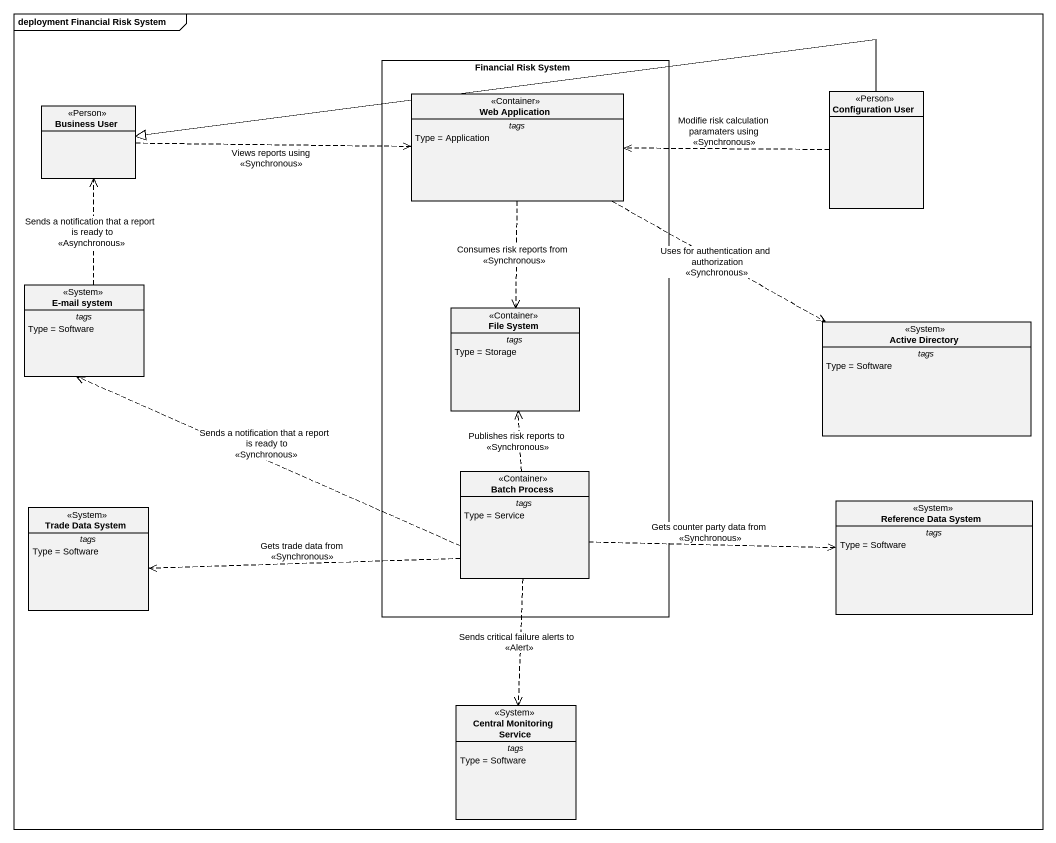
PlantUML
@startuml
mainframe deployment Financial Risk System
hide circle
hide empty members
rectangle "Financial Risk System" as Financial_Risk_System {
  class "Web Application" as Web_Application <<Container>> {
    -- tags --
    Type = Application
  }
  class "File System" as File_System <<Container>> {
    -- tags --
    Type = Storage
  }
  class "Batch Process" as Batch_Process <<Container>> {
    -- tags --
    Type = Service
  }
}
class "Configuration User" as Configuration_User <<Person>>
class "Business User" as Business_User <<Person>>
class "E-mail system" as E_mail_system <<System>> {
  -- tags --
  Type = Software
}
class "Active Directory" as Active_Directory <<System>> {
  -- tags --
  Type = Software
}
class "Trade Data System" as Trade_Data_System <<System>> {
  -- tags --
  Type = Software
}
class "Reference Data System" as Reference_Data_System <<System>> {
  -- tags --
  Type = Software
}
class "Central Monitoring Service" as Central_Monitoring_Service <<System>> {
  -- tags --
  Type = Software
}
Web_Application ..> File_System : Consumes risk reports from\n<<Synchronous>>
Web_Application .right.> Active_Directory : Uses for authentication and authorization\n<<Synchronous>>
Configuration_User .left.> Web_Application : Modifie risk calculation paramaters using\n<<Synchronous>>
Configuration_User -left-|> Business_User
Business_User .right.> Web_Application : Views reports using\n<<Synchronous>>
E_mail_system .up.> Business_User : Sends a notification that a report is ready to\n<<Asynchronous>>
Batch_Process .left.> E_mail_system : Sends a notification that a report is ready to\n<<Synchronous>>
Batch_Process .up.> File_System : Publishes risk reports to\n<<Synchronous>>
Batch_Process .left.> Trade_Data_System : Gets trade data from\n<<Synchronous>>
Batch_Process .right.> Reference_Data_System : Gets counter party data from\n<<Synchronous>>
Batch_Process ..> Central_Monitoring_Service : Sends critical failure alerts to\n<<Alert>>
@enduml
